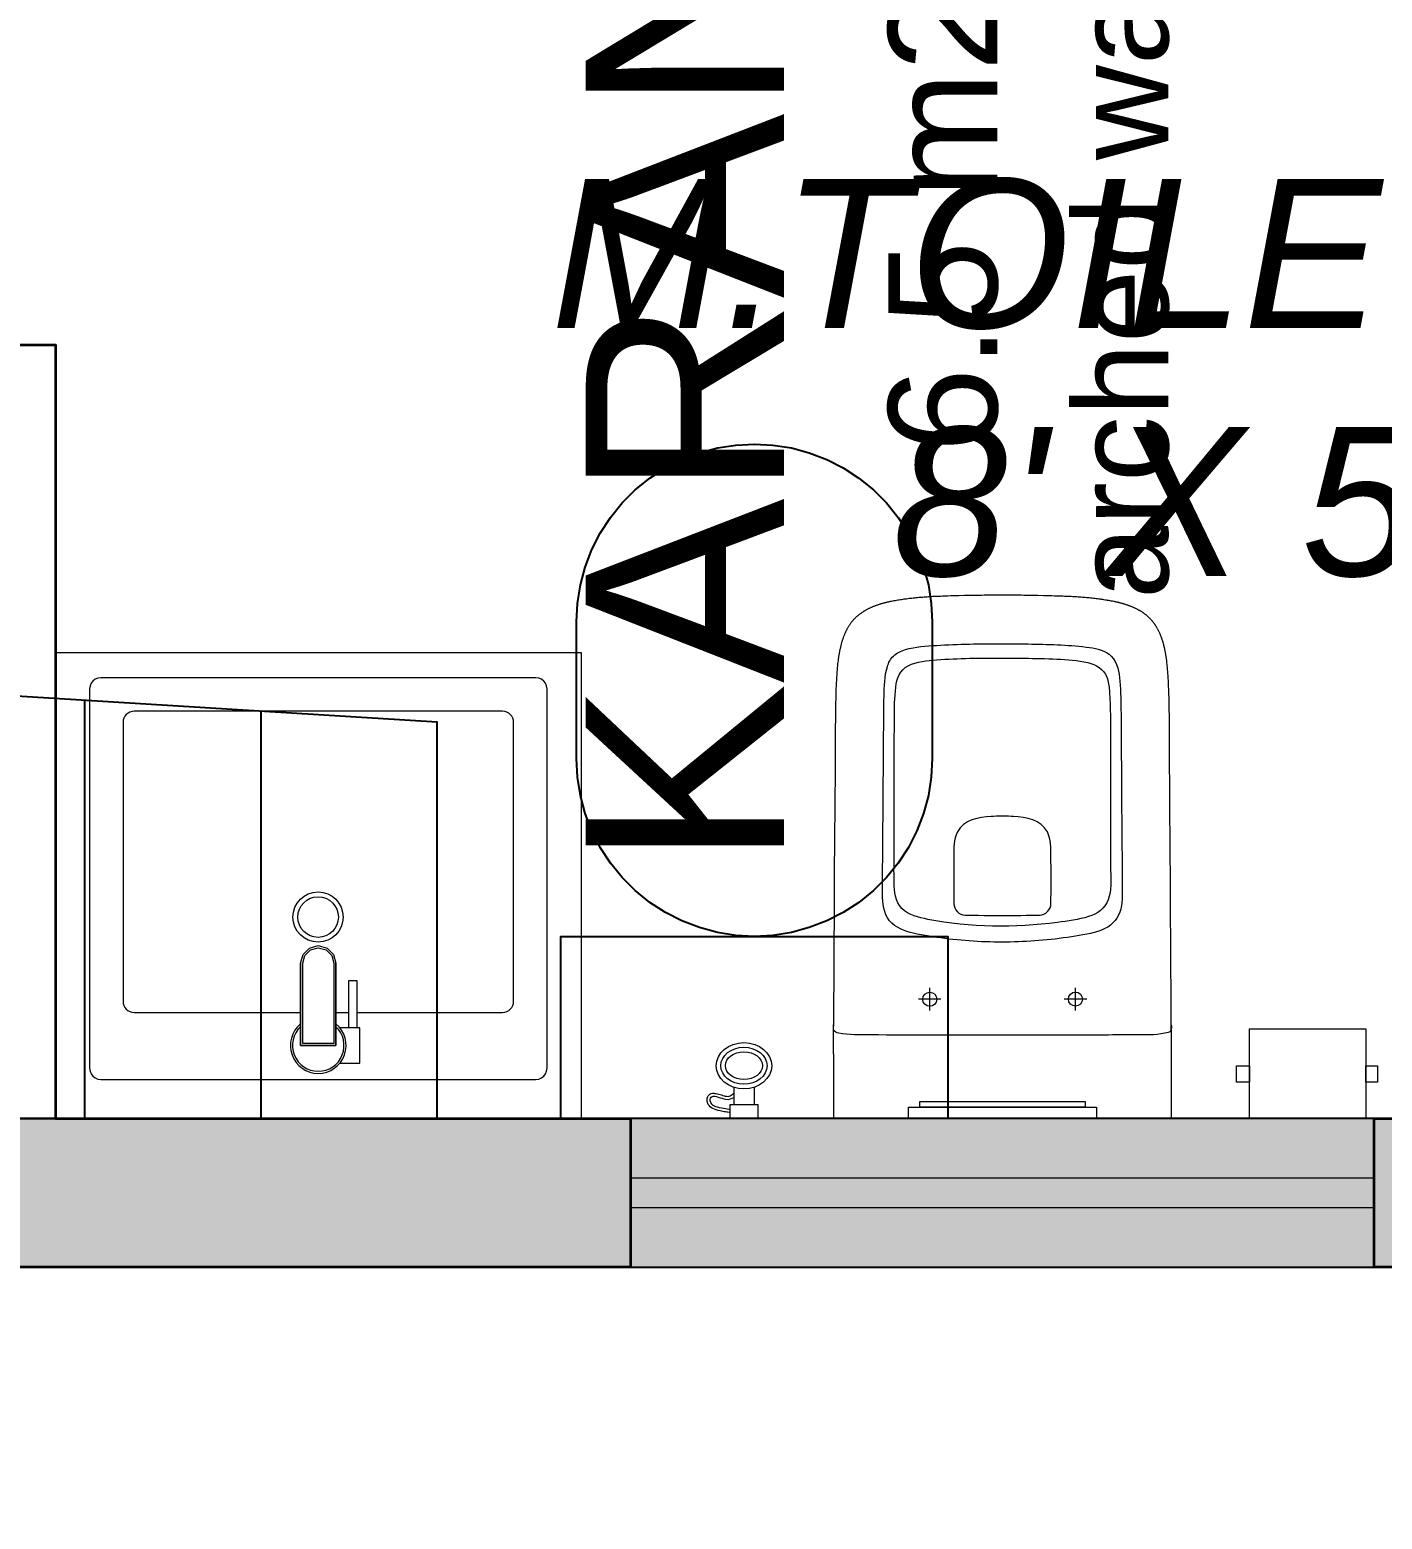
# Model space of a CAD drawing. Header units: millimetres. Extents: x 0 to 125073, y 0 to 71249.
# Drawn here: x 67293 to 68657, y 51840 to 53342 of the extents above; entities that cross this region are included whole.
import ezdxf
from ezdxf.enums import TextEntityAlignment as Align
from ezdxf.lldxf.tags import DXFTag

# ---------------------------------------------------------------- set-up
doc = ezdxf.new("R2010")
doc.units = ezdxf.units.MM
doc.linetypes.add('DASHED', pattern=[20, 12, -8])
doc.layers.add('DA_BUILDING LINE', color=7, linetype='Continuous', lineweight=9, true_color=0xc2db0000)
doc.layers.add('DA_FURNITURE', color=102, linetype='Continuous', lineweight=5, true_color=0xc2666666)
for name, color, linetype, lineweight in [('DA_CARPET AREA RERA', 30, 'Continuous', 9), ('DA_TEXT IN SQ.FT', 193, 'Continuous', 9), ('DA_WALL', 7, 'Continuous', 35), ('DA_WINDOW', 4, 'Continuous', 9)]:
    doc.layers.add(name, color=color, linetype=linetype, lineweight=lineweight)
for name, color, linetype in [('PROP-FURN', 9, 'CONTINUOUS'), ('PROP-KEEP', 6, 'DASHED'), ('PROP-SHELL', 7, 'CONTINUOUS'), ('PROP-TEXT', 3, 'CONTINUOUS'), ('PROP-WALL-NEW', 1, 'CONTINUOUS')]:
    doc.layers.add(name, color=color, linetype=linetype)
doc.styles.get("Standard").update_dxf_attribs({"font": 'arial.ttf'})
tags = doc.linetypes.add('( Hidden )', pattern=[0.375, 0.25, -0.125]).pattern_tags.tags
tags[6:7] = [DXFTag(74, 4), DXFTag(75, 0), DXFTag(340, '0'), DXFTag(46, 1.0), DXFTag(50, 0.0), DXFTag(44, 0.0), DXFTag(45, 0.0)]
tags[4:5] = [DXFTag(74, 4), DXFTag(75, 0), DXFTag(340, '0'), DXFTag(46, 1.0), DXFTag(50, 0.0), DXFTag(44, 0.0), DXFTag(45, 0.0)]

# ---------------------------------------------------------------- blocks, each defined once
blk = doc.blocks.new('GSHGJSDFGJ')
at = {"layer": 'DA_BUILDING LINE', "linetype": '( Hidden )', "ltscale": 500}
blk.add_lwpolyline([(-41088.6, 76926.5), (-41088.6, 92546.5), (-40838.6, 92546.5), (-40838.6, 92596.5), (-39638.6, 92596.5), (-39638.6, 94076.5), (-40838.6, 94076.5), (-40838.6, 97576.5), (-31143.6, 97576.5), (-31143.6, 92421.5), (-34663.6, 92421.5), (-34663.6, 91421.5), (-32288.6, 91421.5), (-32288.6, 90076.5), (-31518.6, 90076.5), (-31518.6, 91422), (-29863.6, 91421.5), (-29863.6, 91421.5), (-29863.6, 94886.5), (-27778.6, 94886.5)], dxfattribs=at)
blk = doc.blocks.new('wc2')
at = {"layer": 'DA_FURNITURE'}
for p, q in [((-0.5973, -0.2609), (-0.6148, -0.2609)), ((-0.5973, -0.2814), (-0.6148, -0.2814))]:
    blk.add_line(p, q, dxfattribs=at)
for points in [[(-0.5758, 0.3562), (-0.5758, 0.3678), (-0.5921, 0.3678), (-0.5921, 0.3562)], [(-0.5384, 0.2388), (-0.5384, 0.3562), (-0.6288, 0.3562), (-0.6288, 0.2388)], [(-0.5758, 0.2257), (-0.5758, 0.2388), (-0.5921, 0.2388), (-0.5921, 0.2257)], [(-0.6288, -0.1808), (-0.6288, 0.0535), (-0.6288, 0.1121), (-0.6288, 0.1414), (-0.6288, 0.1561), (-0.6288, 0.1597), (-0.6288, 0.16), (-0.6288, 0.16), (-0.6288, 0.1601), (-0.6288, 0.1601), (-0.6288, 0.1601), (-0.6288, 0.1601), (-0.6287, 0.1601), (-0.6287, 0.1601), (-0.6285, 0.1601), (-0.6281, 0.1601), (-0.6277, 0.1601), (-0.6273, 0.1601), (-0.6269, 0.1601), (-0.6265, 0.1601), (-0.6261, 0.1601), (-0.6257, 0.1601), (-0.6253, 0.1601), (-0.6248, 0.1601), (-0.6244, 0.1601), (-0.624, 0.1601), (-0.6236, 0.1601), (-0.6231, 0.1601), (-0.6227, 0.1601), (-0.6223, 0.1601), (-0.6218, 0.1601), (-0.6214, 0.16), (-0.6209, 0.16), (-0.6205, 0.16), (-0.62, 0.16), (-0.6196, 0.16), (-0.6191, 0.16), (-0.6186, 0.16), (-0.6182, 0.16), (-0.6177, 0.16), (-0.6172, 0.16), (-0.6168, 0.16), (-0.6163, 0.16), (-0.6158, 0.16), (-0.6148, 0.16), (-0.6138, 0.16), (-0.6128, 0.16), (-0.6118, 0.16), (-0.6108, 0.16), (-0.6098, 0.16), (-0.6088, 0.16), (-0.6077, 0.16), (-0.6067, 0.16), (-0.6056, 0.16), (-0.6046, 0.16), (-0.6035, 0.16), (-0.6024, 0.16), (-0.6013, 0.16), (-0.6003, 0.16), (-0.5992, 0.16), (-0.5981, 0.16), (-0.597, 0.16), (-0.5958, 0.16), (-0.5947, 0.16), (-0.5936, 0.16), (-0.5925, 0.16), (-0.5914, 0.16), (-0.5902, 0.16), (-0.588, 0.16), (-0.5857, 0.16), (-0.5811, 0.16), (-0.5788, 0.16), (-0.5766, 0.16), (-0.5743, 0.16), (-0.572, 0.16), (-0.5709, 0.16), (-0.5698, 0.16), (-0.5687, 0.16), (-0.5675, 0.16), (-0.5664, 0.16), (-0.5653, 0.16), (-0.5642, 0.16), (-0.5631, 0.16), (-0.562, 0.16), (-0.5609, 0.16), (-0.5599, 0.16), (-0.5588, 0.16), (-0.5577, 0.16), (-0.5567, 0.16), (-0.5556, 0.16), (-0.5546, 0.16), (-0.5535, 0.16), (-0.5525, 0.16), (-0.5515, 0.16), (-0.5505, 0.16), (-0.5495, 0.16), (-0.5485, 0.16), (-0.5475, 0.16), (-0.5471, 0.16), (-0.5466, 0.16), (-0.5461, 0.16), (-0.5456, 0.16), (-0.5452, 0.16), (-0.5447, 0.16), (-0.5442, 0.16), (-0.5438, 0.16), (-0.5433, 0.16), (-0.5428, 0.16), (-0.5424, 0.16), (-0.5419, 0.16), (-0.5415, 0.16), (-0.541, 0.16), (-0.5406, 0.16), (-0.5402, 0.16), (-0.5397, 0.1599), (-0.5393, 0.1599), (-0.5389, 0.1599), (-0.5385, 0.1599), (-0.538, 0.1599), (-0.5376, 0.1599), (-0.5372, 0.1599), (-0.5368, 0.1599), (-0.5364, 0.1599), (-0.536, 0.1599), (-0.5356, 0.1599), (-0.5352, 0.1599), (-0.5348, 0.1599), (-0.5344, 0.1599), (-0.5343, 0.1599), (-0.5343, 0.1599), (-0.5343, 0.1599), (-0.5343, 0.1599), (-0.5343, 0.1599), (-0.5343, 0.1599), (-0.5342, 0.1599), (-0.5342, 0.1599), (-0.534, 0.1599), (-0.5333, 0.1599), (-0.5304, 0.1599), (-0.5276, 0.1599), (-0.5219, 0.1598), (-0.519, 0.1598), (-0.5183, 0.1598), (-0.5179, 0.1598), (-0.5178, 0.1598), (-0.5177, 0.1598), (-0.5177, 0.1598), (-0.5177, 0.1598), (-0.5177, 0.1598), (-0.5176, 0.1598), (-0.5176, 0.1598), (-0.5174, 0.1598), (-0.5167, 0.1598), (-0.5052, 0.1597), (-0.4938, 0.1596), (-0.4824, 0.1595), (-0.4709, 0.1594), (-0.4595, 0.1594), (-0.4138, 0.1591), (-0.4023, 0.1591), (-0.3909, 0.159), (-0.3852, 0.1589), (-0.3794, 0.1589), (-0.368, 0.1588), (-0.3451, 0.1587), (-0.3222, 0.1585), (-0.2993, 0.1583), (-0.2878, 0.1583), (-0.2763, 0.1582), (-0.2649, 0.1581), (-0.2534, 0.1581), (-0.252, 0.1581), (-0.2516, 0.1581), (-0.2515, 0.1581), (-0.2514, 0.1581), (-0.2514, 0.1581), (-0.2513, 0.1581), (-0.2513, 0.1581), (-0.251, 0.158), (-0.2495, 0.158), (-0.2467, 0.158), (-0.241, 0.158), (-0.2353, 0.158), (-0.2296, 0.1579), (-0.2267, 0.1579), (-0.2239, 0.1579), (-0.221, 0.1579), (-0.2182, 0.1578), (-0.2153, 0.1578), (-0.2124, 0.1577), (-0.2096, 0.1577), (-0.2067, 0.1576), (-0.2039, 0.1576), (-0.201, 0.1575), (-0.1982, 0.1574), (-0.1968, 0.1573), (-0.1953, 0.1573), (-0.1939, 0.1572), (-0.1925, 0.1572), (-0.1911, 0.1571), (-0.1896, 0.157), (-0.1882, 0.157), (-0.1868, 0.1569), (-0.1854, 0.1568), (-0.185, 0.1568), (-0.185, 0.1568), (-0.185, 0.1568), (-0.185, 0.1568), (-0.1849, 0.1568), (-0.1849, 0.1568), (-0.1848, 0.1568), (-0.1845, 0.1568), (-0.1831, 0.1567), (-0.1817, 0.1566), (-0.1804, 0.1565), (-0.179, 0.1564), (-0.1777, 0.1563), (-0.1763, 0.1562), (-0.1749, 0.1561), (-0.1736, 0.156), (-0.1722, 0.1558), (-0.1708, 0.1557), (-0.1695, 0.1555), (-0.1681, 0.1554), (-0.1668, 0.1552), (-0.1661, 0.1551), (-0.1654, 0.155), (-0.1647, 0.1549), (-0.164, 0.1548), (-0.1634, 0.1547), (-0.1627, 0.1546), (-0.162, 0.1545), (-0.1613, 0.1544), (-0.1607, 0.1542), (-0.16, 0.1541), (-0.1593, 0.154), (-0.1586, 0.1539), (-0.158, 0.1538), (-0.1573, 0.1536), (-0.1566, 0.1535), (-0.156, 0.1533), (-0.1553, 0.1532), (-0.1546, 0.1531), (-0.154, 0.1529), (-0.1536, 0.1528), (-0.1535, 0.1528), (-0.1534, 0.1528), (-0.1534, 0.1528), (-0.1533, 0.1528), (-0.1527, 0.1526), (-0.1521, 0.1525), (-0.1515, 0.1523), (-0.1509, 0.1522), (-0.1503, 0.152), (-0.1497, 0.1519), (-0.1491, 0.1517), (-0.1486, 0.1515), (-0.148, 0.1513), (-0.1474, 0.1512), (-0.1468, 0.151), (-0.1462, 0.1508), (-0.1456, 0.1506), (-0.1451, 0.1504), (-0.1445, 0.1502), (-0.1439, 0.15), (-0.1433, 0.1498), (-0.1427, 0.1496), (-0.1422, 0.1494), (-0.1416, 0.1491), (-0.141, 0.1489), (-0.1405, 0.1487), (-0.1399, 0.1484), (-0.1393, 0.1482), (-0.1388, 0.1479), (-0.1382, 0.1477), (-0.1377, 0.1474), (-0.1371, 0.1471), (-0.1366, 0.1469), (-0.136, 0.1466), (-0.1355, 0.1463), (-0.135, 0.146), (-0.1344, 0.1457), (-0.1339, 0.1454), (-0.1334, 0.1451), (-0.1329, 0.1448), (-0.1323, 0.1444), (-0.1318, 0.1441), (-0.1313, 0.1438), (-0.1308, 0.1434), (-0.1303, 0.1431), (-0.1298, 0.1427), (-0.1293, 0.1424), (-0.1288, 0.142), (-0.1283, 0.1416), (-0.1279, 0.1412), (-0.1277, 0.1411), (-0.1277, 0.1411), (-0.1277, 0.1411), (-0.1277, 0.1411), (-0.1277, 0.1411), (-0.1277, 0.1411), (-0.1275, 0.141), (-0.127, 0.1406), (-0.1266, 0.1401), (-0.1261, 0.1397), (-0.1256, 0.1393), (-0.1252, 0.1388), (-0.1247, 0.1384), (-0.1242, 0.138), (-0.1238, 0.1375), (-0.1234, 0.137), (-0.1229, 0.1366), (-0.1225, 0.1361), (-0.1221, 0.1356), (-0.1217, 0.1352), (-0.1213, 0.1347), (-0.1209, 0.1342), (-0.1205, 0.1337), (-0.1201, 0.1332), (-0.1198, 0.1327), (-0.1194, 0.1322), (-0.1191, 0.1317), (-0.1187, 0.1312), (-0.1184, 0.1307), (-0.118, 0.1301), (-0.1177, 0.1296), (-0.1173, 0.1291), (-0.117, 0.1285), (-0.1167, 0.128), (-0.1164, 0.1275), (-0.1161, 0.1269), (-0.1158, 0.1264), (-0.1155, 0.1258), (-0.1152, 0.1253), (-0.1149, 0.1247), (-0.1146, 0.1241), (-0.1144, 0.1236), (-0.1141, 0.123), (-0.1138, 0.1224), (-0.1136, 0.1219), (-0.1133, 0.1213), (-0.1131, 0.1207), (-0.1128, 0.1201), (-0.1126, 0.1195), (-0.1124, 0.119), (-0.1121, 0.1184), (-0.1119, 0.1178), (-0.1117, 0.1172), (-0.1115, 0.1166), (-0.1113, 0.116), (-0.1111, 0.1154), (-0.1109, 0.1148), (-0.1107, 0.1142), (-0.1105, 0.1136), (-0.1103, 0.113), (-0.1101, 0.1124), (-0.1099, 0.1117), (-0.1098, 0.1111), (-0.1096, 0.1105), (-0.1094, 0.1099), (-0.1092, 0.1093), (-0.1091, 0.1087), (-0.1089, 0.1081), (-0.1088, 0.1074), (-0.1086, 0.1068), (-0.1085, 0.1062), (-0.1083, 0.1056), (-0.1082, 0.105), (-0.108, 0.1043), (-0.1079, 0.1037), (-0.1078, 0.1031), (-0.1076, 0.1025), (-0.1075, 0.1018), (-0.1073, 0.1006), (-0.107, 0.0993), (-0.1068, 0.0981), (-0.1066, 0.0968), (-0.1064, 0.0956), (-0.1062, 0.0944), (-0.106, 0.0931), (-0.1058, 0.0919), (-0.1056, 0.0907), (-0.1054, 0.0894), (-0.1053, 0.0888), (-0.1053, 0.0885), (-0.1053, 0.0884), (-0.1053, 0.0883), (-0.1053, 0.0883), (-0.1053, 0.0882), (-0.1051, 0.0868), (-0.1049, 0.0854), (-0.1047, 0.084), (-0.1045, 0.0827), (-0.1044, 0.0813), (-0.1042, 0.0799), (-0.1041, 0.0785), (-0.1039, 0.0771), (-0.1038, 0.0757), (-0.1037, 0.0743), (-0.1036, 0.0729), (-0.1034, 0.0715), (-0.1033, 0.0701), (-0.1032, 0.0687), (-0.1031, 0.0674), (-0.103, 0.066), (-0.1029, 0.0646), (-0.1028, 0.0632), (-0.1028, 0.0618), (-0.1027, 0.0604), (-0.1026, 0.059), (-0.1025, 0.0576), (-0.1025, 0.0562), (-0.1024, 0.0548), (-0.1023, 0.0534), (-0.1023, 0.052), (-0.1022, 0.0506), (-0.1021, 0.0478), (-0.102, 0.045), (-0.102, 0.0422), (-0.1019, 0.0394), (-0.1018, 0.0366), (-0.1017, 0.0338), (-0.1017, 0.031), (-0.1016, 0.0254), (-0.1015, 0.024), (-0.1015, 0.0234), (-0.1015, 0.0226), (-0.1014, 0.0198), (-0.1014, 0.0169), (-0.1013, 0.0141), (-0.1013, 0.0112), (-0.1012, 0.0084), (-0.1012, 0.0055), (-0.1012, 0.0026), (-0.1012, -0.0002), (-0.1011, -0.0031), (-0.1011, -0.0059), (-0.1011, -0.0088), (-0.1011, -0.0116), (-0.1011, -0.0145), (-0.1011, -0.0174), (-0.1012, -0.0202), (-0.1012, -0.0231), (-0.1012, -0.0259), (-0.1012, -0.0288), (-0.1013, -0.0317), (-0.1013, -0.0345), (-0.1014, -0.0374), (-0.1014, -0.0402), (-0.1015, -0.0431), (-0.1016, -0.0487), (-0.1017, -0.0543), (-0.1018, -0.057), (-0.1019, -0.0598), (-0.1019, -0.0626), (-0.102, -0.0654), (-0.1021, -0.0682), (-0.1022, -0.071), (-0.1023, -0.0724), (-0.1023, -0.0738), (-0.1024, -0.0752), (-0.1024, -0.0766), (-0.1025, -0.078), (-0.1026, -0.0794), (-0.1026, -0.0808), (-0.1027, -0.0822), (-0.1028, -0.0836), (-0.1029, -0.085), (-0.103, -0.0864), (-0.1031, -0.0878), (-0.1032, -0.0892), (-0.1033, -0.0906), (-0.1034, -0.092), (-0.1035, -0.0934), (-0.1036, -0.0948), (-0.1038, -0.0962), (-0.1039, -0.0976), (-0.104, -0.0989), (-0.1042, -0.1003), (-0.1043, -0.1017), (-0.1045, -0.1031), (-0.1046, -0.1045), (-0.1048, -0.1059), (-0.105, -0.1073), (-0.1051, -0.108), (-0.1051, -0.108), (-0.1051, -0.108), (-0.1051, -0.1081), (-0.1051, -0.1083), (-0.1052, -0.1086), (-0.1053, -0.1098), (-0.1055, -0.111), (-0.1057, -0.1123), (-0.1059, -0.1135), (-0.1061, -0.1148), (-0.1063, -0.116), (-0.1065, -0.1173), (-0.1067, -0.1185), (-0.1069, -0.1198), (-0.1071, -0.121), (-0.1074, -0.1223), (-0.1075, -0.1229), (-0.1076, -0.1235), (-0.1078, -0.1242), (-0.1079, -0.1248), (-0.108, -0.1254), (-0.1082, -0.126), (-0.1083, -0.1267), (-0.1085, -0.1273), (-0.1086, -0.1279), (-0.1088, -0.1285), (-0.1089, -0.1292), (-0.1091, -0.1298), (-0.1092, -0.1304), (-0.1094, -0.131), (-0.1096, -0.1316), (-0.1098, -0.1323), (-0.1099, -0.1329), (-0.1101, -0.1335), (-0.1103, -0.1341), (-0.1105, -0.1347), (-0.1107, -0.1353), (-0.1109, -0.1359), (-0.1111, -0.1365), (-0.1113, -0.1371), (-0.1115, -0.1377), (-0.1117, -0.1383), (-0.112, -0.1389), (-0.1122, -0.1395), (-0.1124, -0.1401), (-0.1126, -0.1407), (-0.1129, -0.1413), (-0.1131, -0.1419), (-0.1134, -0.1425), (-0.1136, -0.143), (-0.1139, -0.1436), (-0.1142, -0.1442), (-0.1144, -0.1448), (-0.1147, -0.1453), (-0.115, -0.1459), (-0.1153, -0.1464), (-0.1156, -0.147), (-0.1159, -0.1476), (-0.1162, -0.1481), (-0.1165, -0.1487), (-0.1168, -0.1492), (-0.1171, -0.1497), (-0.1174, -0.1503), (-0.1178, -0.1508), (-0.1181, -0.1513), (-0.1185, -0.1519), (-0.1188, -0.1524), (-0.1192, -0.1529), (-0.1195, -0.1534), (-0.1199, -0.1539), (-0.1203, -0.1544), (-0.1207, -0.1549), (-0.1211, -0.1554), (-0.1215, -0.1559), (-0.1219, -0.1564), (-0.1223, -0.1568), (-0.1227, -0.1573), (-0.1231, -0.1578), (-0.1235, -0.1582), (-0.124, -0.1587), (-0.1244, -0.1591), (-0.1249, -0.1596), (-0.1253, -0.16), (-0.1258, -0.1605), (-0.1263, -0.1609), (-0.1268, -0.1613), (-0.1268, -0.1614), (-0.1269, -0.1614), (-0.1269, -0.1614), (-0.1269, -0.1615), (-0.1271, -0.1616), (-0.1273, -0.1618), (-0.1278, -0.1622), (-0.1282, -0.1625), (-0.1287, -0.1629), (-0.1292, -0.1633), (-0.1297, -0.1636), (-0.1302, -0.164), (-0.1307, -0.1644), (-0.1312, -0.1647), (-0.1317, -0.165), (-0.1322, -0.1654), (-0.1327, -0.1657), (-0.1333, -0.166), (-0.1338, -0.1663), (-0.1343, -0.1666), (-0.1348, -0.1669), (-0.1354, -0.1672), (-0.1359, -0.1675), (-0.1364, -0.1678), (-0.137, -0.1681), (-0.1375, -0.1683), (-0.1381, -0.1686), (-0.1386, -0.1688), (-0.1392, -0.1691), (-0.1397, -0.1693), (-0.1403, -0.1696), (-0.1409, -0.1698), (-0.1414, -0.17), (-0.142, -0.1703), (-0.1425, -0.1705), (-0.1431, -0.1707), (-0.1437, -0.1709), (-0.1443, -0.1711), (-0.1448, -0.1713), (-0.1454, -0.1715), (-0.146, -0.1717), (-0.1466, -0.1719), (-0.1472, -0.1721), (-0.1477, -0.1723), (-0.1483, -0.1724), (-0.1489, -0.1726), (-0.1495, -0.1728), (-0.1501, -0.1729), (-0.1507, -0.1731), (-0.1513, -0.1732), (-0.1519, -0.1734), (-0.1521, -0.1735), (-0.1522, -0.1735), (-0.1523, -0.1735), (-0.1525, -0.1735), (-0.1531, -0.1737), (-0.1538, -0.1739), (-0.1545, -0.174), (-0.1551, -0.1742), (-0.1558, -0.1743), (-0.1565, -0.1744), (-0.1571, -0.1746), (-0.1578, -0.1747), (-0.1585, -0.1748), (-0.1591, -0.175), (-0.1598, -0.1751), (-0.1605, -0.1752), (-0.1612, -0.1753), (-0.1618, -0.1754), (-0.1625, -0.1756), (-0.1632, -0.1757), (-0.1638, -0.1758), (-0.1645, -0.1759), (-0.1652, -0.176), (-0.1659, -0.1761), (-0.1665, -0.1761), (-0.1672, -0.1762), (-0.1686, -0.1764), (-0.1699, -0.1766), (-0.1713, -0.1767), (-0.1727, -0.1769), (-0.174, -0.177), (-0.1754, -0.1771), (-0.1767, -0.1772), (-0.1781, -0.1773), (-0.1795, -0.1774), (-0.1808, -0.1775), (-0.1822, -0.1776), (-0.1835, -0.1777), (-0.1836, -0.1777), (-0.1836, -0.1777), (-0.1836, -0.1777), (-0.1836, -0.1777), (-0.1837, -0.1777), (-0.1837, -0.1777), (-0.1841, -0.1777), (-0.1848, -0.1778), (-0.1862, -0.1779), (-0.1877, -0.1779), (-0.1891, -0.178), (-0.1905, -0.1781), (-0.1919, -0.1781), (-0.1934, -0.1782), (-0.1948, -0.1783), (-0.1962, -0.1783), (-0.1976, -0.1784), (-0.1991, -0.1784), (-0.2005, -0.1785), (-0.2033, -0.1785), (-0.2062, -0.1786), (-0.209, -0.1787), (-0.2119, -0.1787), (-0.2148, -0.1788), (-0.2176, -0.1788), (-0.2205, -0.1789), (-0.2233, -0.1789), (-0.2262, -0.1789), (-0.229, -0.1789), (-0.2319, -0.179), (-0.2376, -0.179), (-0.2433, -0.179), (-0.249, -0.179), (-0.2504, -0.179), (-0.2518, -0.179), (-0.2547, -0.1791), (-0.2604, -0.1791), (-0.2719, -0.1792), (-0.2833, -0.1792), (-0.3062, -0.1794), (-0.312, -0.1795), (-0.3148, -0.1795), (-0.3163, -0.1795), (-0.3166, -0.1795), (-0.3166, -0.1795), (-0.3166, -0.1795), (-0.3167, -0.1795), (-0.3168, -0.1795), (-0.3169, -0.1795), (-0.3173, -0.1795), (-0.3187, -0.1795), (-0.3416, -0.1797), (-0.3875, -0.18), (-0.4104, -0.1801), (-0.4333, -0.1802), (-0.4448, -0.1803), (-0.4476, -0.1803), (-0.4491, -0.1803), (-0.4498, -0.1803), (-0.45, -0.1804), (-0.45, -0.1804), (-0.45, -0.1804), (-0.45, -0.1804), (-0.45, -0.1804), (-0.4501, -0.1804), (-0.4502, -0.1804), (-0.4531, -0.1804), (-0.4645, -0.1804), (-0.4873, -0.1806), (-0.4987, -0.1806), (-0.5044, -0.1807), (-0.5102, -0.1807), (-0.5159, -0.1807), (-0.5162, -0.1807), (-0.5163, -0.1807), (-0.5164, -0.1807), (-0.5164, -0.1807), (-0.5164, -0.1807), (-0.5164, -0.1807), (-0.5164, -0.1807), (-0.5164, -0.1807), (-0.5166, -0.1807), (-0.517, -0.1807), (-0.5177, -0.1807), (-0.5205, -0.1808), (-0.5262, -0.1808), (-0.5319, -0.1809), (-0.5326, -0.1809), (-0.5328, -0.1809), (-0.5329, -0.1809), (-0.533, -0.1809), (-0.533, -0.1809), (-0.533, -0.1809), (-0.533, -0.1809), (-0.533, -0.1809), (-0.5331, -0.1809), (-0.5333, -0.1809), (-0.5337, -0.1809), (-0.5341, -0.1809), (-0.5341, -0.1809), (-0.5342, -0.1809), (-0.5342, -0.1809), (-0.5342, -0.1809), (-0.5342, -0.1809), (-0.5342, -0.1809), (-0.5342, -0.1809), (-0.5342, -0.1809), (-0.5342, -0.1809), (-0.5346, -0.1809), (-0.535, -0.1809), (-0.5354, -0.1809), (-0.5358, -0.1809), (-0.5362, -0.181), (-0.5366, -0.181), (-0.537, -0.181), (-0.5374, -0.181), (-0.5378, -0.181), (-0.5382, -0.181), (-0.5387, -0.181), (-0.5391, -0.181), (-0.5395, -0.181), (-0.54, -0.181), (-0.5404, -0.181), (-0.5408, -0.181), (-0.5413, -0.181), (-0.5417, -0.181), (-0.5422, -0.181), (-0.5426, -0.181), (-0.5431, -0.181), (-0.5435, -0.181), (-0.544, -0.181), (-0.5445, -0.181), (-0.5449, -0.181), (-0.5454, -0.181), (-0.5459, -0.181), (-0.5464, -0.181), (-0.5468, -0.181), (-0.5473, -0.181), (-0.5483, -0.181), (-0.5493, -0.181), (-0.5503, -0.181), (-0.5513, -0.181), (-0.5523, -0.181), (-0.5533, -0.181), (-0.5544, -0.181), (-0.5554, -0.181), (-0.5565, -0.181), (-0.5575, -0.181), (-0.5586, -0.181), (-0.5597, -0.181), (-0.5607, -0.181), (-0.5618, -0.181), (-0.5629, -0.181), (-0.564, -0.1809), (-0.5651, -0.1809), (-0.5662, -0.1809), (-0.5673, -0.1809), (-0.5685, -0.1809), (-0.5696, -0.1809), (-0.5707, -0.1809), (-0.5718, -0.1809), (-0.573, -0.1809), (-0.5752, -0.1809), (-0.5775, -0.1809), (-0.5798, -0.1809), (-0.5844, -0.1809), (-0.5867, -0.1809), (-0.5889, -0.1809), (-0.5912, -0.1809), (-0.5923, -0.1809), (-0.5935, -0.1809), (-0.5946, -0.1809), (-0.5957, -0.1809), (-0.5968, -0.1809), (-0.5979, -0.1809), (-0.599, -0.1809), (-0.6001, -0.1808), (-0.6012, -0.1808), (-0.6023, -0.1808), (-0.6034, -0.1808), (-0.6045, -0.1808), (-0.6055, -0.1808), (-0.6066, -0.1808), (-0.6076, -0.1808), (-0.6087, -0.1808), (-0.6097, -0.1808), (-0.6107, -0.1808), (-0.6117, -0.1808), (-0.6127, -0.1808), (-0.6137, -0.1808), (-0.6147, -0.1808), (-0.6157, -0.1808), (-0.6162, -0.1808), (-0.6167, -0.1808), (-0.6171, -0.1808), (-0.6176, -0.1808), (-0.6181, -0.1808), (-0.6185, -0.1808), (-0.619, -0.1808), (-0.6195, -0.1808), (-0.6199, -0.1808), (-0.6204, -0.1808), (-0.6208, -0.1808), (-0.6213, -0.1808), (-0.6217, -0.1808), (-0.6222, -0.1808), (-0.6226, -0.1808), (-0.6231, -0.1808), (-0.6235, -0.1808), (-0.6239, -0.1808), (-0.6243, -0.1808), (-0.6248, -0.1808), (-0.6252, -0.1808), (-0.6256, -0.1808), (-0.626, -0.1808), (-0.6264, -0.1808), (-0.6268, -0.1808), (-0.6272, -0.1808), (-0.6276, -0.1808), (-0.628, -0.1808), (-0.6284, -0.1808), (-0.6288, -0.1808)], [(-0.6174, -0.1051), (-0.6174, 0.0844), (-0.6288, 0.0844), (-0.6288, -0.1051)], [(-0.6117, -0.0938), (-0.6117, 0.073), (-0.6174, 0.073), (-0.6174, -0.0938)], [(-0.6288, -0.2851), (-0.6148, -0.2851), (-0.6148, -0.2572), (-0.6288, -0.2572)]]:
    blk.add_lwpolyline(points, close=True, dxfattribs=at)
for points in [[(-0.5198, 0.0632), (-0.4971, 0.0632)], [(-0.5085, 0.0746), (-0.5085, 0.0519)], [(-0.5085, -0.0724), (-0.5085, -0.0951)], [(-0.5198, -0.0837), (-0.4971, -0.0837)]]:
    blk.add_lwpolyline(points, dxfattribs=at)
at = {"layer": 'DA_FURNITURE', "extrusion": (0, 0, -1)}
for major_axis, ratio in [((0, 0.028), 0.833333), ((0, 0.0233), 0.8), ((0, 0.0186), 0.75)]:
    blk.add_ellipse((-0.5756, -0.2711), major_axis=major_axis, ratio=ratio, start_param=3.141593, end_param=9.424778, dxfattribs=at)
at = {"layer": 'DA_FURNITURE'}
for points, knots in [([(-0.5343, 0.1599), (-0.5361, 0.1599), (-0.5383, 0.1602), (-0.54, 0.1593), (-0.5421, 0.1583), (-0.5425, 0.1555), (-0.5429, 0.1534), (-0.545, 0.143), (-0.5444, 0.1321), (-0.5445, 0.1215), (-0.5447, 0.0993), (-0.5446, 0.077), (-0.5447, 0.0547), (-0.5447, 0.033), (-0.5447, 0.0112), (-0.5448, -0.0105), (-0.5447, -0.0549), (-0.545, -0.0994), (-0.5445, -0.1439), (-0.5444, -0.1544), (-0.5449, -0.1652), (-0.5427, -0.1755), (-0.5422, -0.1775), (-0.5417, -0.1797), (-0.5396, -0.1805), (-0.538, -0.1811), (-0.536, -0.181), (-0.5342, -0.1809)], [0, 0, 0, 0, 1, 1, 1, 2, 2, 2, 3, 3, 3, 4, 4, 4, 5, 5, 5, 6, 6, 6, 7, 7, 7, 8, 8, 8, 9, 9, 9, 9]), ([(-0.1501, -0.0105), (-0.1502, -0.0326), (-0.1503, -0.0549), (-0.1517, -0.077), (-0.1523, -0.0873), (-0.153, -0.0982), (-0.156, -0.1082), (-0.1573, -0.1125), (-0.1593, -0.1171), (-0.1625, -0.1204), (-0.1653, -0.1234), (-0.1692, -0.1253), (-0.1731, -0.1265), (-0.1828, -0.1294), (-0.1933, -0.1295), (-0.2033, -0.1298), (-0.2143, -0.1301), (-0.2252, -0.1302), (-0.2362, -0.1302), (-0.2584, -0.1304), (-0.2806, -0.1305), (-0.3029, -0.1307), (-0.325, -0.1308), (-0.3472, -0.131), (-0.3693, -0.1312), (-0.3804, -0.1313), (-0.3914, -0.1315), (-0.4025, -0.1314), (-0.4119, -0.1314), (-0.4218, -0.1303), (-0.4294, -0.1243), (-0.4367, -0.1183), (-0.4399, -0.1092), (-0.442, -0.1003), (-0.4444, -0.0898), (-0.4459, -0.0792), (-0.4473, -0.0685), (-0.4502, -0.0467), (-0.4513, -0.0246), (-0.4509, -0.0025), (-0.4505, 0.0195), (-0.4485, 0.0414), (-0.445, 0.0632), (-0.4433, 0.0732), (-0.4419, 0.0839), (-0.4374, 0.093), (-0.4333, 0.1011), (-0.4264, 0.1067), (-0.4177, 0.1089), (-0.4128, 0.1102), (-0.4076, 0.1104), (-0.4026, 0.1104), (-0.3972, 0.1104), (-0.3918, 0.1104), (-0.3864, 0.1103), (-0.3753, 0.1102), (-0.3642, 0.1102), (-0.353, 0.1101), (-0.3309, 0.1099), (-0.3087, 0.1097), (-0.2866, 0.1096), (-0.2646, 0.1094), (-0.2426, 0.1094), (-0.2205, 0.1092), (-0.2096, 0.109), (-0.1987, 0.1089), (-0.1878, 0.1079), (-0.1789, 0.1071), (-0.1692, 0.106), (-0.1626, 0.0993), (-0.1568, 0.0936), (-0.1551, 0.0852), (-0.1539, 0.0775), (-0.1524, 0.068), (-0.1518, 0.0584), (-0.1513, 0.0488), (-0.1504, 0.029), (-0.1502, 0.0093), (-0.1501, -0.0105)], [0, 0, 0, 0, 1, 1, 1, 2, 2, 2, 3, 3, 3, 4, 4, 4, 5, 5, 5, 6, 6, 6, 7, 7, 7, 8, 8, 8, 9, 9, 9, 10, 10, 10, 11, 11, 11, 12, 12, 12, 13, 13, 13, 14, 14, 14, 15, 15, 15, 16, 16, 16, 17, 17, 17, 18, 18, 18, 19, 19, 19, 20, 20, 20, 21, 21, 21, 22, 22, 22, 23, 23, 23, 24, 24, 24, 25, 25, 25, 26, 26, 26, 26]), ([(-0.1645, -0.0105), (-0.1646, -0.0326), (-0.1646, -0.0548), (-0.1663, -0.0768), (-0.1671, -0.0864), (-0.1678, -0.0969), (-0.1723, -0.1056), (-0.1767, -0.114), (-0.1851, -0.117), (-0.1939, -0.118), (-0.2044, -0.1193), (-0.2151, -0.1193), (-0.2256, -0.1194), (-0.2366, -0.1195), (-0.2476, -0.1194), (-0.2586, -0.1195), (-0.2807, -0.1195), (-0.3028, -0.1196), (-0.3249, -0.1196), (-0.3359, -0.1196), (-0.347, -0.1197), (-0.358, -0.1197), (-0.369, -0.1197), (-0.3799, -0.1199), (-0.3909, -0.1197), (-0.4001, -0.1195), (-0.41, -0.1187), (-0.4169, -0.1119), (-0.424, -0.1049), (-0.4262, -0.0948), (-0.428, -0.0855), (-0.4361, -0.0428), (-0.437, 0.0019), (-0.4311, 0.045), (-0.4297, 0.0554), (-0.4284, 0.0663), (-0.4252, 0.0764), (-0.4224, 0.0852), (-0.4172, 0.0929), (-0.4083, 0.0962), (-0.399, 0.0997), (-0.3884, 0.0988), (-0.3787, 0.0987), (-0.3677, 0.0987), (-0.3566, 0.0987), (-0.3456, 0.0987), (-0.3235, 0.0986), (-0.3014, 0.0986), (-0.2793, 0.0985), (-0.2572, 0.0985), (-0.2352, 0.0988), (-0.2132, 0.0982), (-0.2079, 0.0981), (-0.2026, 0.0978), (-0.1973, 0.0974), (-0.1928, 0.097), (-0.1882, 0.0965), (-0.1839, 0.0948), (-0.1753, 0.0916), (-0.1711, 0.0841), (-0.1691, 0.0756), (-0.1666, 0.0654), (-0.1659, 0.0549), (-0.1655, 0.0444), (-0.1651, 0.0335), (-0.1649, 0.0225), (-0.1647, 0.0116), (-0.1646, 0.0042), (-0.1645, -0.0031), (-0.1645, -0.0105)], [0, 0, 0, 0, 1, 1, 1, 2, 2, 2, 3, 3, 3, 4, 4, 4, 5, 5, 5, 6, 6, 6, 7, 7, 7, 8, 8, 8, 9, 9, 9, 10, 10, 10, 11, 11, 11, 12, 12, 12, 13, 13, 13, 14, 14, 14, 15, 15, 15, 16, 16, 16, 17, 17, 17, 18, 18, 18, 19, 19, 19, 20, 20, 20, 21, 21, 21, 22, 22, 22, 23, 23, 23, 23]), ([(-0.5085, 0.0703), (-0.5045, 0.0703), (-0.5013, 0.0672), (-0.5013, 0.0632), (-0.5013, 0.0593), (-0.5045, 0.0561), (-0.5085, 0.0561), (-0.5124, 0.0561), (-0.5156, 0.0593), (-0.5156, 0.0632), (-0.5156, 0.0672), (-0.5124, 0.0703), (-0.5085, 0.0703)], [0, 0, 0, 0, 1, 1, 1, 2, 2, 2, 3, 3, 3, 4, 4, 4, 4]), ([(-0.4119, -0.0595), (-0.4, -0.0596), (-0.3763, -0.0596), (-0.3644, -0.0595), (-0.3562, -0.0595), (-0.3474, -0.0596), (-0.3399, -0.0559), (-0.3273, -0.0495), (-0.3251, -0.0343), (-0.3243, -0.0217), (-0.3238, -0.016), (-0.3238, -0.005), (-0.3243, 0.0007), (-0.3251, 0.0134), (-0.3273, 0.0285), (-0.3399, 0.0349), (-0.3474, 0.0386), (-0.3562, 0.0385), (-0.3644, 0.0385), (-0.3644, 0.0385), (-0.3644, 0.0385), (-0.3644, 0.0385), (-0.3763, 0.0386), (-0.4, 0.0386), (-0.4119, 0.0385), (-0.4182, 0.0385), (-0.4236, 0.0333), (-0.4238, 0.027), (-0.4238, 0.027), (-0.4238, 0.027), (-0.4238, 0.027), (-0.4239, 0.0176), (-0.4241, -0.0011), (-0.4241, -0.0105), (-0.4241, -0.0199), (-0.4239, -0.0386), (-0.4238, -0.048), (-0.4236, -0.0543), (-0.4182, -0.0595), (-0.4119, -0.0595)], [0, 0, 0, 0, 1, 1, 1, 2, 2, 2, 3, 3, 3, 4, 4, 4, 5, 5, 5, 6, 6, 6, 7, 7, 7, 8, 8, 8, 9, 9, 9, 10, 10, 10, 11, 11, 11, 12, 12, 12, 13, 13, 13, 13]), ([(-0.5086, -0.0766), (-0.5046, -0.0766), (-0.5014, -0.0798), (-0.5014, -0.0837), (-0.5014, -0.0876), (-0.5046, -0.0908), (-0.5086, -0.0908), (-0.5125, -0.0908), (-0.5157, -0.0876), (-0.5157, -0.0837), (-0.5157, -0.0798), (-0.5125, -0.0766), (-0.5086, -0.0766)], [0, 0, 0, 0, 1, 1, 1, 2, 2, 2, 3, 3, 3, 4, 4, 4, 4]), ([(-0.6229, -0.2851), (-0.6227, -0.2865), (-0.6225, -0.2879), (-0.6219, -0.2913), (-0.6216, -0.2932), (-0.6206, -0.2978), (-0.6199, -0.3005), (-0.6178, -0.3045), (-0.6164, -0.3062), (-0.6133, -0.3078), (-0.6119, -0.3081), (-0.6094, -0.3082), (-0.608, -0.3081), (-0.6058, -0.3071), (-0.6049, -0.3064), (-0.6038, -0.3047), (-0.6035, -0.3037), (-0.6033, -0.302), (-0.6034, -0.3012), (-0.6037, -0.2987), (-0.6042, -0.2969), (-0.6052, -0.2933), (-0.6058, -0.2915), (-0.6068, -0.2874), (-0.6065, -0.2862), (-0.6058, -0.2844), (-0.6055, -0.2837), (-0.6033, -0.2814)], [0, 0, 0, 0, 0.111111, 0.111111, 0.222223, 0.222223, 0.376143, 0.376143, 0.530063, 0.530063, 0.640731, 0.640731, 0.73292, 0.73292, 0.792217, 0.792217, 0.840307, 0.840307, 0.888397, 0.888397, 0.996309, 0.996309, 1.104221, 1.104221, 1.307624, 1.307624, 1.422628, 1.422628, 1.422628, 1.422628]), ([(-0.62, -0.2851), (-0.6194, -0.2878), (-0.6177, -0.3017), (-0.6123, -0.3058), (-0.6037, -0.3045), (-0.6113, -0.2879), (-0.6088, -0.2835), (-0.6075, -0.2814)], [0, 0, 0, 0, 0.330819, 0.619422, 0.81589, 1.132999, 1.422628, 1.422628, 1.422628, 1.422628])]:
    blk.add_open_spline(points, degree=3, knots=knots, dxfattribs=at)
blk = doc.blocks.new('A$C7B5F7F67-flat-2-flat-1-flat-2')
at = {"layer": 'DA_FURNITURE', "ltscale": 8}
for p, q in [((0.0675, -0.045), (0.0675, -0.2128)), ((0.36, -0.0338), (0.0788, -0.0338)), ((0.3713, -0.4163), (0.3713, -0.045)), ((0.0675, -0.2484), (0.0675, -0.2614)), ((0.0675, -0.2696), (0.0675, -0.4163)), ((0.0788, -0.4275), (0.36, -0.4275))]:
    blk.add_line(p, q, dxfattribs=at)
at = {"layer": 'DA_FURNITURE'}
for points in [[(0.0113, -0.4613), (0.3938, -0.4613), (0.3967, -0.4609), (0.3994, -0.4597), (0.4017, -0.458), (0.4035, -0.4556), (0.4046, -0.4529), (0.405, -0.45), (0.405, -0.0113), (0.4046, -0.0083), (0.4035, -0.0056), (0.4017, -0.0033), (0.3994, -0.0015), (0.3967, -0.0004), (0.3938, 0), (0.0113, 0), (0.0083, -0.0004), (0.0056, -0.0015), (0.0033, -0.0033), (0.0015, -0.0056), (0.0004, -0.0083), (0, -0.0113), (0, -0.45), (0.0004, -0.4529), (0.0015, -0.4556), (0.0033, -0.458), (0.0056, -0.4597), (0.0083, -0.4609)], [(0.1171, -0.2484), (0.0342, -0.2484), (0.0342, -0.2128), (0.1171, -0.2128), (0.126, -0.2152), (0.1325, -0.2217), (0.1349, -0.2306), (0.1325, -0.2395), (0.126, -0.246)], [(0.1171, -0.2463), (0.0363, -0.2463), (0.0363, -0.215), (0.1171, -0.215), (0.1249, -0.2171), (0.1307, -0.2228), (0.1327, -0.2306), (0.1307, -0.2384), (0.1249, -0.2442)], [(0.052, -0.2696), (0.052, -0.2614), (0.0997, -0.2614), (0.0997, -0.2696)]]:
    blk.add_lwpolyline(points, close=True, dxfattribs=at)
for points in [[(0.1171, -0.2128), (0.0342, -0.2128), (0.0342, -0.2484), (0.1171, -0.2484)], [(0.0163, -0.2523), (0.0163, -0.2523), (0.0163, -0.2724), (0.052, -0.2724), (0.052, -0.2524)]]:
    blk.add_lwpolyline(points, dxfattribs=at)
at = {"layer": 'DA_FURNITURE', "ltscale": 8}
for radius in [0.0253, 0.0205]:
    blk.add_circle((0.1637, -0.2304), radius, dxfattribs=at)
for centre, radius, start, end in [((0.0788, -0.045), 0.0113, 90, 180), ((0.36, -0.045), 0.0113, 360, 90), ((0.0342, -0.2306), 0.0281, 39.2551, 320.7449), ((0.0342, -0.2306), 0.026, 43.2723, 316.7277), ((0.0788, -0.4163), 0.0113, 180, 270), ((0.36, -0.4163), 0.0113, 270, 360)]:
    blk.add_arc(centre, radius, start, end, dxfattribs=at)
blk = doc.blocks.new('SRAFGADFGDFG')
at = {"layer": 'DA_FURNITURE'}
blk.add_lwpolyline([(-33093.6, 92571.5), (-33093.6, 92571.5), (-33093.6, 92571.5), (-33723.6, 92571.5), (-33723.6, 93041.5), (-33193.6, 93041.5), (-33193.6, 92571.5), (-32343.6, 92571.5), (-32343.6, 92751.5), (-31293.6, 92751.5)], dxfattribs=at)
for name, p, xscale, yscale, zscale, rotation in [('wc2', (-32758.2, 93200.3), -1000, 1000, 1000, 270), ('A$C7B5F7F67-flat-2-flat-1-flat-2', (-33689.2, 92610.9), 1000.000000000011, 1000.000000000011, 1000.000000000011, 90)]:
    blk.add_blockref(name, p, dxfattribs=dict(at, xscale=xscale, yscale=yscale, zscale=zscale, rotation=rotation))
blk = doc.blocks.new('A$C1c7226e4')
at = {"layer": 'DA_CARPET AREA RERA'}
blk.add_lwpolyline([(-11.475, 10.23), (-3.28, 10.23), (-3.28, 5.375), (-6.8, 5.375), (-6.8, 4.075), (-4.425, 4.075), (-4.425, 2.73), (-3.275, 2.73), (-3.275, 2.88), (-2.455, 2.88), (-2.455, 2.88), (-1.85, 2.88), (-1.85, -0.62)], dxfattribs=at)
at = {"layer": 'DA_WALL'}
for points in [[(-5.175, 4.075), (-6.675, 4.075), (-6.675, 3.605), (-6.8, 3.605), (-6.8, 5.375), (-5.835, 5.375), (-5.835, 6.155), (-5.71, 6.155), (-5.71, 5.375), (-5.13, 5.375), (-5.13, 5.225), (-6.65, 5.225), (-6.65, 4.225), (-5.175, 4.225)], [(-4.38, 5.375), (-4.33, 5.375), (-4.33, 5.225), (-4.38, 5.225)]]:
    blk.add_lwpolyline(points, close=True, dxfattribs=at)
at = {"layer": 'DA_WINDOW'}
for points in [[(-4.38, 5.375), (-4.38, 5.225), (-5.13, 5.225), (-5.13, 5.375)], [(-5.13, 5.315), (-4.38, 5.315), (-4.38, 5.285), (-5.13, 5.285)]]:
    blk.add_lwpolyline(points, close=True, dxfattribs=at)
blk = doc.blocks.new('A$Cfed68cb1')
at = {"layer": 'DA_TEXT IN SQ.FT', "insert": (-40.1116, -5.3228), "char_height": 0.15, "attachment_point": 1}
blk.add_mtext_dynamic_manual_height_columns("\\pxqc;{\\fArial|b0|i1|c0|p34;M.TOILET 02\\P8' X 5'}", width=1.269917, gutter_width=12.5, heights=[-0.4058], dxfattribs=at)

msp = doc.modelspace()

# ---------------------------------------------------------------- hatches: boundary and pattern name
at = {"layer": 'PROP-WALL-NEW'}
h = msp.add_hatch(color=1, dxfattribs=at)
h.dxf.hatch_style = 1
h.paths.add_polyline_path([(66854, 52094), (69749, 52094), (69749, 52244), (66854, 52244)])

# ---------------------------------------------------------------- linework, layer by layer
at = {"layer": 'PROP-FURN'}
for p, q in [((67348.53536, 52665.64564), (67348.53536, 52244)), ((67526.26768, 52654.64564), (67526.26768, 52244))]:
    msp.add_line(p, q, dxfattribs=at)
for points in [[(67844.6, 52744.6), (67845.58277, 52763.35241), (67848.52032, 52781.89936), (67853.38046, 52800.03765), (67860.10994, 52817.56855), (67868.63504, 52834.3), (67878.86235, 52850.04867), (67890.67982, 52864.64203), (67903.95797, 52877.92018), (67918.55133, 52889.73765), (67934.3, 52899.96496), (67951.03145, 52908.49006), (67968.56235, 52915.21954), (67986.70064, 52920.07968), (68005.24759, 52923.01723), (68024, 52924), (68024, 52924), (68042.75241, 52923.01723), (68061.29936, 52920.07968), (68079.43765, 52915.21954), (68096.96855, 52908.49006), (68113.7, 52899.96496), (68129.44867, 52889.73765), (68144.04203, 52877.92018), (68157.32018, 52864.64203), (68169.13765, 52850.04867), (68179.36496, 52834.3), (68187.89006, 52817.56855), (68194.61954, 52800.03765), (68199.47968, 52781.89936), (68202.41723, 52763.35241), (68203.4, 52744.6), (68203.4, 52607), (68202.41723, 52588.24759), (68199.47968, 52569.70064), (68194.61954, 52551.56235), (68187.89006, 52534.03145), (68179.36496, 52517.3), (68169.13765, 52501.55133), (68157.32018, 52486.95797), (68144.04203, 52473.67982), (68129.44867, 52461.86235), (68113.7, 52451.63504), (68096.96855, 52443.10994), (68079.43765, 52436.38046), (68061.29936, 52431.52032), (68042.75241, 52428.58277), (68024, 52427.6), (68024, 52427.6), (68005.24759, 52428.58277), (67986.70064, 52431.52032), (67968.56235, 52436.38046), (67951.03145, 52443.10994), (67934.3, 52451.63504), (67918.55133, 52461.86235), (67903.95797, 52473.67982), (67890.67982, 52486.95797), (67878.86235, 52501.55133), (67868.63504, 52517.3), (67860.10994, 52534.03145), (67853.38046, 52551.56235), (67848.52032, 52569.70064), (67845.58277, 52588.24759), (67844.6, 52607)], [(67704, 52244), (67704, 52643.64564), (67170.80304, 52676.64564), (66882.32817, 52244)], [(67829, 52244), (67829, 52427.6), (68219, 52427.6), (68219, 52244)]]:
    msp.add_lwpolyline(points, close=True, dxfattribs=at)
at = {"layer": 'PROP-KEEP'}
msp.add_lwpolyline([(66379, 51094), (66379, 52094), (71329, 52094), (71329, 51094)], close=True, dxfattribs=at)
at = {"layer": 'PROP-SHELL'}
for p, q in [((67319.22813, 52243.9767), (67899.24188, 52243.9767)), ((66379.22813, 52093.97729), (67899.24188, 52093.97729))]:
    msp.add_line(p, q, dxfattribs=at)
at = {"layer": 'PROP-WALL-NEW'}
msp.add_lwpolyline([(66854, 52094), (69749, 52094), (69749, 52244), (66854, 52244)], close=True, dxfattribs=at)

# ---------------------------------------------------------------- block references
at = {"color": 1, "xscale": 1000, "yscale": 1000, "zscale": 1000}
msp.add_blockref('A$Cfed68cb1', (107924.22813, 58513.9767), dxfattribs=at)
at = {"color": 1}
msp.add_blockref('SRAFGADFGDFG', (101042.82231, -40327.54866), dxfattribs=at)
at = {"layer": 'DA_BUILDING LINE'}
msp.add_blockref('GSHGJSDFGJ', (101042.82231, -40327.54866), dxfattribs=at)
at = {"layer": 'DA_WALL', "xscale": 1000, "yscale": 1000, "zscale": 1000}
msp.add_blockref('A$C1c7226e4', (73029.22813, 46868.9767), dxfattribs=at)

# ---------------------------------------------------------------- texts
at = {"layer": 'PROP-TEXT'}
for s, height, p in [("KARAN'S BATH", 200, (67954, 53509)), ('arched wall  ·  1930 clear', 95, (68394, 53509)), ('6.5 m2  /  69 sq ft', 110, (68214, 53509))]:
    msp.add_text(s, height=height, rotation=90, dxfattribs=at).set_placement(p, align=Align.MIDDLE_CENTER)

doc.saveas('drawing.dxf')
